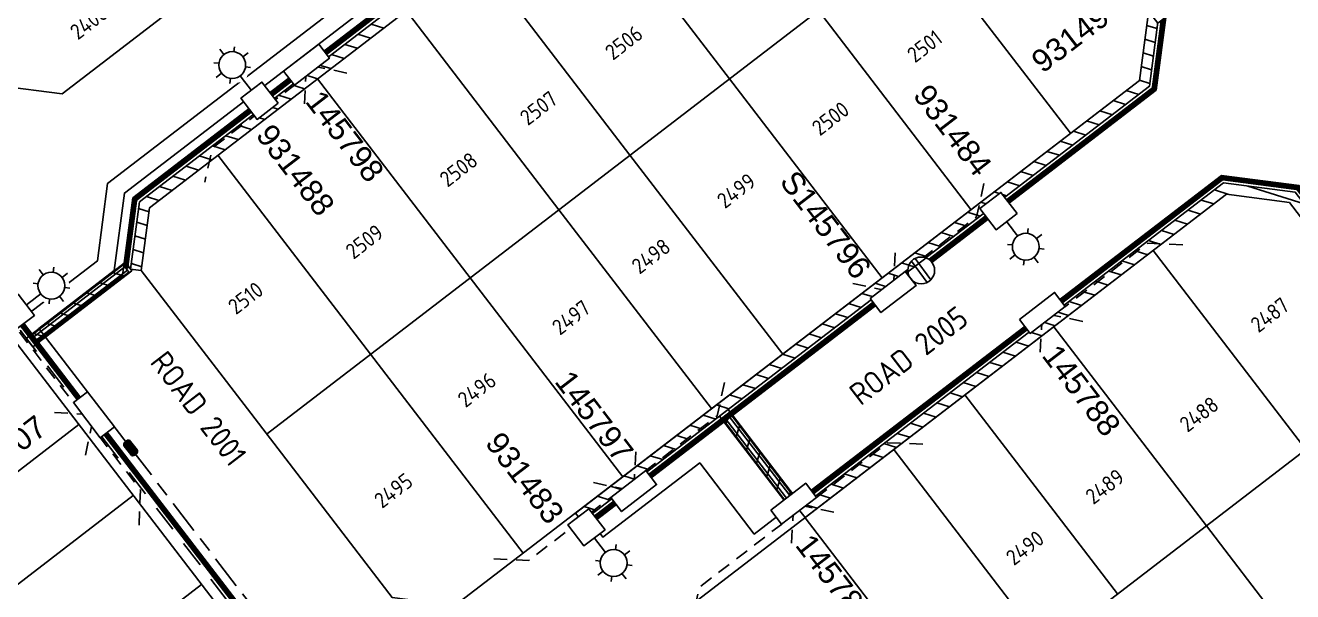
# Model space of a CAD drawing. Extents: x 296374 to 298792, y 6267790 to 6270844.
# Drawn here: x 298046.3 to 298187.8, y 6269837.8 to 6269901 of the extents above; entities that cross this region are included whole.
import ezdxf
from ezdxf.enums import TextEntityAlignment as Align

# ---------------------------------------------------------------- set-up
doc = ezdxf.new("R2010")
doc.units = 0
for name, pattern in [('Cable Exist UG', [8.2, 4, -1.2, 1.8, -1.2]), ('Dash', [5, 3, -2]), ('IE Trench LV', [6.5, 5, -1.5]), ('Trench-Service', [1.5, 1, -0.5])]:
    doc.linetypes.add(name, pattern=pattern)
for name, color, linetype in [('_User_Equip_Easement', 7, 'Continuous'), ('_User_Exist_HV', 7, 'Cable Exist UG'), ('_User_Exist_Trench', 7, 'Continuous'), ('_User_Roadnames', 7, 'Continuous'), ('_User_Wipeout', 6, 'Continuous'), ('_User_xref', 251, 'Continuous'), ('Duct_SP_NEW', 2, 'Continuous'), ('Equip_LV_NEW', 2, 'Continuous'), ('Equip_SP_HV_NEW', 2, 'Continuous'), ('Equip_SP_SL_NEW', 2, 'Continuous'), ('Mains_HV_NEW_U97', 2, 'Continuous'), ('Mains_LV_NEW_T84', 2, 'Continuous'), ('Mains_SL_NEW_R6', 2, 'Continuous'), ('Services_SP_NEW_UG', 7, 'Trench-Service'), ('SupportsUG_SP_LV_NEW', 2, 'Continuous'), ('SupportsUG_SP_LV_SL_NEW', 2, 'Continuous'), ('Trench_SP_NEW', 2, 'IE Trench LV'), ('UG_Details_SP_MISC', 7, 'Continuous'), ('X-Masterplan_LotLayout_P2$0$D-LO-Stage 24', 251, 'Continuous'), ('X-Masterplan_LotLayout_P2$0$D-RD-Stage24_BDY', 251, 'Continuous'), ('XR-600340-P4-CI-DESIGN (06032016)$0$GN-ANNO-TEXT-LOT24', 251, 'Continuous')]:
    doc.layers.add(name, color=color, linetype=linetype)
doc.styles.add('CDD_AN-ISOCP', font='isocp.shx')
doc.styles.add('POLE_LABEL', font='arial.ttf')
doc.styles.add('SL_LABEL', font='arial.ttf')
doc.styles.get("Standard").update_dxf_attribs({"font": 'arial.ttf'})
doc.styles.add('XR-600340-P4-CI-DESIGN (06032016)$0$CDD_AN-ISOCP', font='isocp.shx')
doc.linetypes.add('Cable 1', pattern='A,7,-3,["//",Standard,S=1.5,R=0,X=-2.1,Y=-0.7],-0.001', length=10.001)
doc.linetypes.add('Cable 4', pattern='A,5.25,-0.1,["o",Standard,S=2,R=0,X=1.2,Y=-0.7],-4', length=9.35)
doc.linetypes.add('Cable New UG', pattern='A,7,-0.25,["x",Standard,S=2,R=0,X=0.2,Y=-0.8],-2.1', length=9.35)
doc.linetypes.add('IE Trench HV', pattern='A,7,-0.2,["/",Standard,S=3,R=0,X=0.6,Y=-1.4],-2.5', length=9.7)
pattern_1 = [(162.4963, (298226.3864, 6269882.092), (-0.45837, -1.453435), [])]

# ---------------------------------------------------------------- blocks, each defined once
blk = doc.blocks.new('XR-600340-P4-CI-DESIGN (06032016)')
at = {"layer": 'XR-600340-P4-CI-DESIGN (06032016)$0$GN-ANNO-TEXT-LOT24', "linetype": 'ByBlock', "char_height": 1.75, "attachment_point": 5, "rotation": 37.4542, "style": 'XR-600340-P4-CI-DESIGN (06032016)$0$CDD_AN-ISOCP'}
for s, insert in [('2408', (298053.47, 6269901.36)), ('2506', (298113.17, 6269899.06)), ('2501', (298146.75, 6269898.66)), ('2507', (298103.65, 6269891.75)), ('2500', (298136.24, 6269890.59)), ('2508', (298094.72, 6269884.9)), ('2499', (298125.72, 6269882.53)), ('2509', (298084.21, 6269876.84)), ('2498', (298116.2, 6269875.22)), ('2497', (298107.28, 6269868.38)), ('2487', (298185.28, 6269868.67)), ('2496', (298096.76, 6269860.31)), ('2488', (298177.39, 6269857.58)), ('2489', (298166.87, 6269849.51)), ('2495', (298087.44, 6269849.06)), ('2490', (298157.95, 6269842.66))]:
    blk.add_mtext(s, dxfattribs=dict(at, insert=insert))
for insert, width in [((298062.34, 6269874.77), 5.7093), ((298070.94, 6269870.55), 6.3666)]:
    blk.add_mtext('2510', dxfattribs=dict(at, insert=insert, width=width))
blk = doc.blocks.new('X-Masterplan_LotLayout_P2')
at = {"layer": 'X-Masterplan_LotLayout_P2$0$D-LO-Stage 24'}
for p, q in [((298073.23, 6269855.33), (298157.65, 6269920.1)), ((298124.96, 6269895.02), (298107.91, 6269917.24)), ((298145.98, 6269911.15), (298163.03, 6269888.94)), ((298096.81, 6269908.72), (298113.85, 6269886.5)), ((298088.87, 6269902.63), (298105.92, 6269880.41)), ((298151.92, 6269880.42), (298134.88, 6269902.63)), ((298096, 6269872.8), (298078.96, 6269895.02)), ((298124.96, 6269895.02), (298142, 6269872.81)), ((298067.85, 6269886.5), (298084.89, 6269864.28)), ((298130.9, 6269864.29), (298113.85, 6269886.5)), ((298122.96, 6269858.2), (298105.92, 6269880.41)), ((298172.27, 6269875.86), (298189.31, 6269853.65)), ((298113.04, 6269850.59), (298096, 6269872.8)), ((298178.2, 6269845.12), (298161.16, 6269867.34)), ((298101.94, 6269842.07), (298084.89, 6269864.28)), ((298151.24, 6269859.73), (298168.29, 6269837.52)), ((298052.31, 6269856.43), (298030.1, 6269839.38)), ((298189.26, 6269853.6), (298139.33, 6269815.3)), ((298160.35, 6269831.43), (298143.31, 6269853.64)), ((298036.19, 6269831.45), (298058.4, 6269848.49)), ((298150.44, 6269823.82), (298133.39, 6269846.03)), ((298195.25, 6269822.91), (298178.2, 6269845.12)), ((298066.01, 6269838.58), (298043.79, 6269821.53))]:
    blk.add_line(p, q, dxfattribs=at)
at = {"layer": 'X-Masterplan_LotLayout_P2$0$D-RD-Stage24_BDY'}
for points in [[(298043.46, 6269894.25), (298043.46, 6269894.25), (298050.47, 6269893.33), (298126.9, 6269951.97), (298127.82, 6269958.98)], [(298036.18, 6269877.45), (298147.03, 6269732.98)]]:
    blk.add_lwpolyline(points, dxfattribs=at)
for points in [[(298071.14, 6269858.17), (298059.29, 6269873.62), (298060.21, 6269880.63), (298136.63, 6269939.27), (298143.65, 6269938.35), (298157.65, 6269920.1), (298171.65, 6269901.85), (298170.72, 6269894.84), (298094.3, 6269836.21), (298087.29, 6269837.13)], [(298187.47, 6269881.23), (298215.47, 6269844.73), (298214.55, 6269837.72), (298138.13, 6269779.08), (298131.11, 6269780.01), (298103.11, 6269816.5), (298104.04, 6269823.51), (298180.46, 6269882.15)]]:
    blk.add_lwpolyline(points, close=True, dxfattribs=at)
blk = doc.blocks.new('*U61')
for tag, flags, p in [('ACTUAL_STATUS', 9, (1.5, 0)), ('CONSTRUCTED_VOLTAGE', 9, (1.5, -0.2)), ('OPERATING_VOLTAGE', 9, (1.5, -0.6)), ('ORIENTATION', 9, (1.5, -0.8)), ('STATE', 9, (1.5, -1)), ('SWITCH_TYPE', 9, (1.5, -1.2)), ('NO_PHASES', 9, (1.5, -0.4)), ('USAGE', 9, (1.5, -1.4)), ('OWNED_BY', 9, (1.5, -1.8)), ('OPERATED_BY', 9, (1.5, -2)), ('TYPE', 9, (1.5, -2.6)), ('Z', 1, (1.5, -2.8)), ('NOTES', 9, (1.5, -1.6)), ('MAINTAINED_BY', 9, (1.5, -2.2)), ('NUMBER_OF_PHASES', 9, (1.5, -2.4))]:
    blk.add_attdef(tag, text='', height=0.2, dxfattribs=dict(flags=flags)).set_placement(p, align=Align.MIDDLE_LEFT)
blk.add_wipeout([(-9.86, 0.03), (-9.68, 0.08), (-9.51, 0.16), (-9.35, 0.26), (-9.21, 0.37), (-9.08, 0.51), (-8.96, 0.66), (-8.87, 0.82), (-8.8, 1), (-8.75, 1.18), (-8.72, 1.36), (-8.72, 1.55), (-8.74, 1.74), (-8.78, 1.92), (-8.85, 2.09), (-8.94, 2.26), (-9.05, 2.41), (-9.17, 2.55), (-9.32, 2.67), (-9.47, 2.78), (-9.64, 2.86), (-9.82, 2.92), (-10, 2.96), (-10.19, 2.97), (-10.38, 2.96), (-10.56, 2.93), (-10.74, 2.88), (-10.91, 2.8), (-11.07, 2.7), (-11.22, 2.58), (-11.35, 2.45), (-11.46, 2.3), (-11.55, 2.13), (-11.63, 1.96), (-11.68, 1.78), (-11.7, 1.59), (-11.7, 1.41), (-11.68, 1.22), (-11.64, 1.04), (-11.57, 0.86), (-11.49, 0.7), (-11.38, 0.54), (-11.25, 0.4), (-11.11, 0.28), (-10.95, 0.18), (-10.78, 0.1), (-10.6, 0.04), (-10.42, 0), (-10.23, -0.02), (-10.05, -0.01)])
for p, q in [((-9.65, 2.87), (-11.2, 0.35)), ((-9.23, 2.61), (-10.77, 0.09))]:
    blk.add_line(p, q)
blk.add_circle((-10.21, 1.48), 1.5)
blk = doc.blocks.new('HV_STJ_NEW')
blk.add_hatch(color=256).paths.add_polyline_path([(0.91, 0.13, 0.414214), (0.59, 0.45), (-0.59, 0.45, 0.414214), (-0.91, 0.13), (-0.91, -0.13, 0.414214), (-0.59, -0.45), (0.59, -0.45, 0.414214), (0.91, -0.13)])
blk.add_lwpolyline([(-0.91, 0.13), (-0.91, -0.13, 0.414214), (-0.59, -0.45), (0.59, -0.45, 0.414214), (0.91, -0.13), (0.91, 0.13, 0.414214), (0.59, 0.45), (-0.59, 0.45, 0.414214)], format="xyb", close=True)
for tag, flags, p in [('ORIENTATION', 9, (1.5, 0)), ('OWNED_BY', 9, (1.5, -0.8)), ('OPERATED_BY', 9, (1.5, -1)), ('TYPE', 9, (1.5, -1.4)), ('USAGE', 9, (1.5, -0.2)), ('LEGEND', 9, (1.5, -0.4)), ('NOTES', 9, (1.5, -0.6)), ('MAINTAINED_BY', 9, (1.5, -1.2)), ('OPERATING_VOLTAGE', 9, (1.5, -1.6)), ('CONSTRUCTED_VOLTAGE', 9, (1.5, -1.8)), ('Z', 1, (1.5, -2.2)), ('NUMBER_OF_PHASES', 9, (1.5, -2))]:
    blk.add_attdef(tag, text='', height=0.2, dxfattribs=dict(flags=flags)).set_placement(p, align=Align.MIDDLE_LEFT)
blk = doc.blocks.new('*U102')
blk.add_line((0, 0), (0, 0))
at = {"style": 'SL_LABEL', "flags": 9}
for tag, height, p in [('ASSET_NUM', 2.5, (2, 2)), ('STREET_CODE', 0.2, (0, -0.2))]:
    blk.add_attdef(tag, text='', height=height, dxfattribs=at).set_placement(p, align=Align.MIDDLE_LEFT)
at = {"flags": 1}
blk.add_attdef('Z', (0, 0), '', height=0.2, dxfattribs=at)
at = {"flags": 9}
for tag, p in [('CONSTRUCTED_VOLTAGE', (0, -0.4)), ('CONTROL_TYPE', (0, -0.6)), ('OPERATING_VOLTAGE', (0, -1.4)), ('LANTERN_PURPOSE', (0, -0.8)), ('LANTERN_TYPE', (0, -1)), ('NO_PHASES', (0, -1.2)), ('ORIENTATION', (0, -1.6)), ('OWNED_BY', (0, -1.8)), ('STATE', (0, -2)), ('CEXIST', (0, -2.4)), ('CNEW', (0, -2.6)), ('CNUMBER', (0, -2.8)), ('USAGE', (0, -2.2)), ('CREMOVE', (0, -3)), ('CREPLACE', (0, -3.2)), ('MAINTAINED_BY', (0, -9.86))]:
    blk.add_attdef(tag, text='', height=0.2, dxfattribs=at).set_placement(p, align=Align.MIDDLE_LEFT)
blk.add_wipeout([(0.91, -8.7), (-0.63, -8.07), (-1.56, -6.7), (-0.93, -5.17), (0.43, -4.12), (1.97, -4.86), (2.91, -6.23), (2.28, -7.76)])
for p, q in [((0, 0), (0.52, -4.98)), ((-0.93, -5.17), (-0.49, -5.52)), ((1.97, -4.86), (1.62, -5.3)), ((-0.82, -6.62), (-1.56, -6.7)), ((2.91, -6.23), (2.17, -6.31)), ((-0.63, -8.07), (-0.27, -7.63)), ((0.83, -7.96), (0.91, -8.7)), ((2.28, -7.76), (1.84, -7.41))]:
    blk.add_line(p, q)
blk.add_circle((0.67, -6.46), 1.5)
for tag, height, flags, p in [('LNUMBER', 2.5, 8, (1.2, -2.8)), ('LKINGHEIGHT', 0.2, 9, (0, -3.4)), ('LBRACKET', 0.2, 9, (0, -3.6)), ('LBRACKETVOCAB', 0.2, 9, (0, -3.8)), ('LCATEGORY', 0.2, 9, (0, -4)), ('LCHARGE1', 0.2, 9, (0, -4.2)), ('LCHARGE1PERCENT', 0.2, 9, (0, -4.4)), ('LCHARGE2', 0.2, 9, (0, -4.6)), ('LCHARGE2PERCENT', 0.2, 9, (0, -4.8)), ('LCHARGE3', 0.2, 9, (0, -5)), ('LCHARGE3PERCENT', 0.2, 9, (0, -5.2)), ('LEXIST', 0.2, 9, (0, -5.4)), ('LLAMP', 0.2, 9, (0, -5.6)), ('LLAMPVOCAB', 0.2, 9, (0, -5.8)), ('LMAST', 0.2, 9, (0, -6)), ('LMASTVOCAB', 0.2, 9, (0, -6.2)), ('LNEW', 0.2, 9, (0, -6.4)), ('LANTNUMBER', 0.2, 9, (0, -6.6)), ('LOUTREACH', 0.2, 9, (0, -7)), ('LOUTREACHVOCAB', 0.2, 9, (0, -7.2)), ('LRATECODE', 0.2, 9, (0, -7.4)), ('LREMOVE', 0.2, 9, (0, -7.6)), ('LREPLACE', 0.2, 9, (0, -7.8)), ('LTYPE', 0.2, 9, (0, -8)), ('LTYPEVOCAB', 0.2, 9, (0, -8.2)), ('LEGEND', 0.2, 9, (0, -8.4)), ('SUBURB', 0.2, 9, (0, -8.6)), ('STREETNAME', 0.2, 9, (0, -8.8)), ('LOCATION', 0.2, 9, (0, -9)), ('NOTES', 0.2, 9, (0, -9.2))]:
    blk.add_attdef(tag, text='', height=height, dxfattribs=dict(flags=flags)).set_placement(p, align=Align.MIDDLE_LEFT)
blk.add_attdef('OPERATED_BY', (0, -9.61), '', height=0.2, dxfattribs=at)
blk = doc.blocks.new('PILLAR_NEW')
for tag, height, flags, p in [('ASSET_NUM', 2.5, 8, (2, 4)), ('STREET_CODE', 0.2, 9, (1.5, 2))]:
    blk.add_attdef(tag, text='', height=height, dxfattribs=dict(flags=flags)).set_placement(p, align=Align.MIDDLE_LEFT)
blk.add_wipeout([(-2.47, 0.99), (2.47, 0.99), (2.47, -0.99), (-2.47, -0.99)])
at = {"lineweight": -3}
blk.add_lwpolyline([(-2.47, 0.99), (2.47, 0.99), (2.47, -0.99), (-2.47, -0.99)], close=True, dxfattribs=at)
for tag, flags, p in [('OWNED_BY', 9, (1.5, 1.8)), ('OPERATED_BY', 9, (1.5, 1.6)), ('MAINTAINED_BY', 9, (1.5, 1.4)), ('STATE', 9, (1.5, 1.2)), ('SUPPORT_TYPE', 9, (1.5, 1)), ('SUBURB', 9, (1.5, 0.2)), ('STREETNAME', 9, (1.5, 0)), ('USAGE', 9, (1.5, 0.8)), ('LEGEND', 9, (1.5, 0.6)), ('PARENT', 9, (1.5, 0.4)), ('Z', 1, (1.5, -0.6)), ('LOCATION', 9, (1.5, -0.2)), ('NOTES', 9, (1.5, -0.4))]:
    blk.add_attdef(tag, text='', height=0.2, dxfattribs=dict(flags=flags)).set_placement(p, align=Align.MIDDLE_LEFT)
blk = doc.blocks.new('COLUMN_NEW')
for tag, flags, p in [('Z', 1, (1.5, -2.8)), ('NOTES', 9, (1.5, -2.4)), ('LABEL_ALIGNMENT', 9, (1.5, -2.6))]:
    blk.add_attdef(tag, text='', height=0.2, dxfattribs=dict(flags=flags)).set_placement(p, align=Align.MIDDLE_LEFT)
blk.add_wipeout([(-1.485, -1.485), (1.485, -1.485), (1.485, 1.485), (-1.485, 1.485)])
at = {"lineweight": -3}
blk.add_lwpolyline([(-1.485, -1.485), (1.485, -1.485), (1.485, 1.485), (-1.485, 1.485)], close=True, dxfattribs=at)
for tag, height, flags, p in [('ASSET_NUM', 2.5, 8, (2, 2)), ('STREET_CODE', 0.2, 9, (1.5, 0)), ('OWNED_BY', 0.2, 9, (1.5, -0.4)), ('OPERATED_BY', 0.2, 9, (1.5, -0.6)), ('STATE', 0.2, 9, (1.5, -1)), ('COLUMN_TYPE', 0.2, 9, (1.5, -0.2)), ('USAGE', 0.2, 9, (1.5, -1.2)), ('MAINTAINED_BY', 0.2, 9, (1.5, -0.8)), ('LEGEND', 0.2, 9, (1.5, -1.4)), ('SUBURB', 0.2, 9, (1.5, -1.8)), ('STREETNAME', 0.2, 9, (1.5, -2)), ('PARENT', 0.2, 9, (1.5, -1.6)), ('LOCATION', 0.2, 9, (1.5, -2.2))]:
    blk.add_attdef(tag, text='', height=height, dxfattribs=dict(flags=flags)).set_placement(p, align=Align.MIDDLE_LEFT)
at = {"style": 'POLE_LABEL', "flags": 9}
blk.add_attdef('STRUCTURE_PLANT_NUMBER', text='', height=0.2, dxfattribs=at).set_placement((1.5, 0.242), align=Align.MIDDLE_LEFT)

msp = doc.modelspace()

# ---------------------------------------------------------------- hatches: boundary and pattern name
at = {"layer": '_User_Equip_Easement'}
h = msp.add_hatch(dxfattribs=at)
h.set_pattern_fill('ANSI31', color=256, scale=0.48, angle=80)
h.set_pattern_definition(pattern_1)
h.paths.add_polyline_path([(298180.12745, 6269883.40397), (298132.66113, 6269846.98593), (298133.39159, 6269846.03388), (298180.46301, 6269882.14942), (298187.47354, 6269881.22612), (298215.4748, 6269844.73051), (298214.5515, 6269837.71998), (298138.13043, 6269779.08118), (298138.12516, 6269779.08188), (298131.11463, 6269780.00517), (298123.61831, 6269789.77538), (298122.66625, 6269789.04492), (298130.46514, 6269778.88035), (298138.46657, 6269777.82655), (298215.67632, 6269837.07052), (298216.72943, 6269845.06662), (298188.12299, 6269882.35094)])
h = msp.add_hatch(dxfattribs=at)
h.set_pattern_fill('ANSI31', color=256, scale=0.48, angle=169.9977654)
h.set_pattern_definition([(252.4972, (298175.2862, 6269743.7049), (1.453442, -0.458346), [])])
h.paths.add_polyline_path([(298123.85289, 6269857.35956), (298132.13137, 6269846.56883), (298133.08343, 6269847.2993), (298124.80494, 6269858.09003)])

# ---------------------------------------------------------------- linework, layer by layer
at = {"layer": '_User_Equip_Easement', "linetype": 'Continuous', "flags": 128}
msp.add_lwpolyline([(298123.85289, 6269857.35956), (298132.13179, 6269846.56915), (298133.08385, 6269847.29962), (298124.80494, 6269858.09003)], close=True, dxfattribs=at)
at = {"layer": '_User_Exist_HV', "lineweight": -3, "ltscale": 0.95, "flags": 128}
msp.add_lwpolyline([(298058.10195, 6269853.81003), (298111.66325, 6269784.00009)], dxfattribs=at)
at = {"layer": '_User_Exist_Trench', "lineweight": -3, "const_width": 0.5, "flags": 128}
msp.add_lwpolyline([(298022.11619, 6269898.57716), (298165.2434, 6269712.03144), (298164.22816, 6269704.32277)], dxfattribs=at)
at = {"layer": 'Duct_SP_NEW', "lineweight": -3}
for p, q in [((298057.28334, 6269874.25888), (298046.92123, 6269866.30855)), ((298057.28334, 6269874.25888), (298057.59987, 6269873.84632)), ((298057.91641, 6269873.43376), (298057.59987, 6269873.84632)), ((298057.91641, 6269873.43376), (298047.5543, 6269865.48344)), ((298046.92123, 6269866.30855), (298047.23776, 6269865.89599)), ((298047.5543, 6269865.48344), (298047.23776, 6269865.89599)), ((298124.21589, 6269857.0179), (298124.62844, 6269857.33443)), ((298124.21589, 6269857.0179), (298131.85006, 6269847.06784)), ((298125.041, 6269857.65097), (298124.62844, 6269857.33443)), ((298125.041, 6269857.65097), (298132.67518, 6269847.70092)), ((298131.85006, 6269847.06784), (298132.26262, 6269847.38438)), ((298132.67518, 6269847.70092), (298132.26262, 6269847.38438))]:
    msp.add_line(p, q, dxfattribs=at)
at = {"layer": 'Mains_HV_NEW_U97', "linetype": 'Cable 1', "lineweight": -3, "ltscale": 0.95, "flags": 128}
for points in [[(298038.34648, 6269879.55996), (298046.64076, 6269868.74826), (298054.38221, 6269874.68789), (298055.52185, 6269883.34108), (298135.23449, 6269944.5006), (298146.35169, 6269943.03644), (298159.11957, 6269926.39535), (298153.43086, 6269919.28754)], [(298058.10195, 6269853.81003), (298047.85815, 6269867.16145), (298056.25692, 6269873.6054), (298057.39656, 6269882.2586), (298135.79467, 6269942.40955), (298145.26921, 6269941.16174), (298156.76602, 6269926.1773), (298153.43086, 6269919.28754)]]:
    msp.add_lwpolyline(points, dxfattribs=at)
at = {"layer": 'Mains_LV_NEW_T84', "linetype": 'Cable New UG', "lineweight": -3, "flags": 128}
for points in [[(298153.43086, 6269919.28754), (298160.83549, 6269922.51611), (298167.46008, 6269913.88191), (298167.25068, 6269910.86927), (298173.73779, 6269902.41426), (298172.59815, 6269893.76106), (298143.22042, 6269871.221)], [(298077.73857, 6269896.60558), (298106.69704, 6269918.82397)], [(298053.99739, 6269857.51743), (298047.67368, 6269865.75949), (298057.19427, 6269873.06416), (298058.33391, 6269881.71736), (298077.73857, 6269896.60558)], [(298207.57329, 6269829.8451), (298216.4262, 6269836.63749), (298217.56584, 6269845.29069), (298188.55602, 6269883.10082), (298179.90339, 6269884.24039), (298159.94257, 6269868.92596)], [(298143.22042, 6269871.221), (298114.26194, 6269849.00261)], [(298132.12149, 6269847.58024), (298159.88701, 6269868.88333)], [(298073.78089, 6269831.73249), (298059.98674, 6269849.71117), (298053.99739, 6269857.51743)], [(298132.12149, 6269847.58024), (298127.72235, 6269844.20317), (298121.63424, 6269852.13815), (298110.83273, 6269843.85069), (298109.61528, 6269845.43746), (298114.26194, 6269849.00261)]]:
    msp.add_lwpolyline(points, dxfattribs=at)
at = {"layer": 'Mains_SL_NEW_R6', "linetype": 'Cable 4', "flags": 128}
for points, elevation in [([(298077.73857, 6269896.60558), (298072.48646, 6269892.57591)], 0), ([(298053.99739, 6269857.51743), (298045.27528, 6269868.88544)], -0.00237), ([(298114.26194, 6269849.00261), (298108.98162, 6269844.95128)], 0)]:
    msp.add_lwpolyline(points, dxfattribs=dict(at, elevation=elevation))
msp.add_lwpolyline([(298154.99284, 6269880.25339), (298143.22042, 6269871.221)], dxfattribs=at)
at = {"layer": 'Services_SP_NEW_UG', "linetype": 'Dash', "lineweight": -3, "ltscale": 0.5, "flags": 128}
for points in [[(298077.73857, 6269896.60558), (298076.37758, 6269894.31354), (298067.23384, 6269887.29801), (298066.37551, 6269883.48838)], [(298175.55585, 6269876.50357), (298171.65389, 6269876.66086), (298162.45462, 6269869.60272), (298159.88836, 6269868.88158)], [(298146.54137, 6269854.24318), (298142.63942, 6269854.40047), (298134.68575, 6269848.29802), (298132.11949, 6269847.57688)], [(298132.11949, 6269847.57688), (298130.75851, 6269845.28484), (298121.61476, 6269838.2693), (298120.75643, 6269834.45967)]]:
    msp.add_lwpolyline(points, dxfattribs=at)
at = {"layer": 'Services_SP_NEW_UG', "linetype": 'Dash', "lineweight": -3, "ltscale": 0.5, "elevation": 0, "flags": 128}
for points in [[(298082.24316, 6269895.66284), (298077.73857, 6269896.60558), (298077.48286, 6269892.0105)], [(298143.22042, 6269871.221), (298144.5814, 6269873.51304), (298152.53507, 6269879.61548), (298153.3934, 6269883.42512)], [(298138.71583, 6269872.16373), (298143.22042, 6269871.221), (298143.47612, 6269875.81607)], [(298164.39295, 6269867.93884), (298159.88836, 6269868.88158), (298159.63266, 6269864.2865)], [(298059.04401, 6269845.20658), (298059.20129, 6269849.10854), (298054.71853, 6269854.95117), (298053.99739, 6269857.51743), (298051.70535, 6269858.87842), (298045.50547, 6269866.95908), (298041.69584, 6269867.81741)], [(298114.26194, 6269849.00261), (298115.62293, 6269851.29465), (298123.57659, 6269857.3971), (298124.43493, 6269861.20673)], [(298053.05465, 6269853.01284), (298053.99739, 6269857.51743), (298049.40232, 6269857.77314)], [(298109.75735, 6269849.94535), (298114.26194, 6269849.00261), (298114.51765, 6269853.59768)], [(298098.64999, 6269841.42322), (298102.55195, 6269841.26594), (298111.69569, 6269848.28147), (298114.26194, 6269849.00261)], [(298136.62409, 6269846.63414), (298132.11949, 6269847.57688), (298131.86379, 6269842.98181)]]:
    msp.add_lwpolyline(points, dxfattribs=at)
at = {"layer": 'Trench_SP_NEW', "linetype": 'IE Trench HV', "lineweight": -3, "const_width": 0.5, "flags": 128}
msp.add_lwpolyline([(298057.59987, 6269873.84632), (298058.61512, 6269881.55499), (298136.15879, 6269941.05037), (298144.56559, 6269939.94318), (298157.82621, 6269922.65987)], dxfattribs=at)
at = {"layer": 'Trench_SP_NEW', "linetype": 'IE Trench LV', "const_width": 0.5, "flags": 128}
for points in [[(298157.82621, 6269922.65987), (298173.42413, 6269902.33022), (298172.31694, 6269893.92343), (298114.07933, 6269849.24062)], [(298132.30206, 6269847.33882), (298160.0696, 6269868.6453), (298179.98685, 6269883.92681), (298188.39365, 6269882.81962), (298202.82291, 6269864.01313)], [(298114.07933, 6269849.24062), (298108.79894, 6269845.18938)]]:
    msp.add_lwpolyline(points, dxfattribs=at)
at = {"layer": 'UG_Details_SP_MISC', "lineweight": -3}
for p, q in [((298047.09167, 6269866.08641), (298057.45378, 6269874.03674)), ((298057.45378, 6269874.03674), (298057.45378, 6269874.03674)), ((298057.45378, 6269874.03674), (298057.59987, 6269873.84632)), ((298057.45378, 6269874.03674), (298057.59987, 6269873.84632)), ((298057.74597, 6269873.65591), (298057.59987, 6269873.84632)), ((298057.74597, 6269873.65591), (298057.59987, 6269873.84632)), ((298047.38385, 6269865.70558), (298057.74597, 6269873.65591)), ((298057.74597, 6269873.65591), (298057.74597, 6269873.65591)), ((298047.09167, 6269866.08641), (298047.23776, 6269865.89599)), ((298047.38385, 6269865.70558), (298047.23776, 6269865.89599)), ((298124.43803, 6269857.18834), (298124.62844, 6269857.33443)), ((298124.43803, 6269857.18834), (298124.62844, 6269857.33443)), ((298132.07221, 6269847.23829), (298124.43803, 6269857.18834)), ((298124.43803, 6269857.18834), (298124.43803, 6269857.18834)), ((298124.81886, 6269857.48053), (298124.62844, 6269857.33443)), ((298124.81886, 6269857.48053), (298124.62844, 6269857.33443)), ((298132.45303, 6269847.53047), (298124.81886, 6269857.48053)), ((298124.81886, 6269857.48053), (298124.81886, 6269857.48053)), ((298132.07221, 6269847.23829), (298132.26262, 6269847.38438)), ((298132.45303, 6269847.53047), (298132.26262, 6269847.38438))]:
    msp.add_line(p, q, dxfattribs=at)

# ---------------------------------------------------------------- block references
at = {"layer": '_User_xref', "color": 7}
msp.add_blockref('X-Masterplan_LotLayout_P2', (0, 0), dxfattribs=at)
at = {"layer": '_User_xref', "color": 6, "lineweight": -3}
msp.add_blockref('XR-600340-P4-CI-DESIGN (06032016)', (0, 0), dxfattribs=at)
at = {"layer": 'Equip_SP_HV_NEW', "linetype": 'Continuous', "rotation": 307.4970267512784}
msp.add_blockref('HV_STJ_NEW', (298058.10195, 6269853.81003), dxfattribs=at)

# ---------------------------------------------------------------- next in the draw order: block references
at = {"layer": 'Equip_LV_NEW', "lineweight": -3, "rotation": 68.18222714140482}
msp.add_blockref('*U61', (298151.52722, 6269882.55459, 0), dxfattribs=at)
at = {"layer": 'Equip_SP_SL_NEW', "linetype": 'Cable New UG', "lineweight": -3, "extrusion": (6.91748e-08, 9.25798e-08, 1), "rotation": 211.5485845953489}
msp.add_blockref('*U102', (298073.39042, 6269891.39773, 0.60083), dxfattribs=at)
at = {"layer": 'Equip_SP_SL_NEW', "linetype": 'Cable New UG', "lineweight": -3, "extrusion": (-6.91748e-08, -9.25798e-08, 1), "rotation": 31.54858459534899}
for p in [(298154.08889, 6269881.43156, -0.60134), (298108.07767, 6269846.12946, -0.60134)]:
    msp.add_blockref('*U102', p, dxfattribs=at)
at = {"layer": 'Equip_SP_SL_NEW', "linetype": 'Cable New UG', "lineweight": -3, "extrusion": (4.86337e-08, -6.3387e-08, 1), "rotation": 121.5485877954412}
msp.add_blockref('*U102', (298044.09711, 6269867.98149, -0.38319), dxfattribs=at)

# ---------------------------------------------------------------- next in the draw order: wipeouts: each hides what was drawn before it
at = {"color": 6}
msp.add_wipeout([(298061.63973, 6269877.61167), (298059.73734, 6269873.86444), (298061.64546, 6269872.16778), (298068.82849, 6269877.27801), (298065.92308, 6269880.36155), (298064.29516, 6269879.85181)], dxfattribs=at).dxf.layer = '_User_Wipeout'

# ---------------------------------------------------------------- next in the draw order: hatches: boundary and pattern name
at = {"layer": '_User_Equip_Easement'}
h = msp.add_hatch(dxfattribs=at)
h.set_pattern_fill('ANSI31', color=256, scale=0.48, angle=80)
h.set_pattern_definition(pattern_1)
h.paths.add_polyline_path([(298136.29881, 6269940.52761), (298059.08629, 6269881.28152), (298058.09565, 6269873.78148), (298059.28532, 6269873.62435), (298060.2109, 6269880.6319), (298136.63495, 6269939.27298), (298143.64297, 6269938.35001), (298171.64674, 6269901.85407), (298170.72344, 6269894.84354), (298107.76412, 6269846.53801), (298108.49459, 6269845.58595), (298171.84826, 6269894.19405), (298172.90137, 6269902.19021), (298144.29243, 6269939.47484)])
h = msp.add_hatch(dxfattribs=at)
h.set_pattern_fill('ANSI31', color=256, scale=0.48, angle=80)
h.set_pattern_definition([(162.4995, (297943.308, 6269822.6743), (-0.45829, -1.45346), [])])
h.paths.add_polyline_path([(298057.51536, 6269874.53775), (298046.44627, 6269866.04496), (298047.17678, 6269865.09293), (298058.24586, 6269873.58572)])

# ---------------------------------------------------------------- next in the draw order: linework, layer by layer
at = {"layer": '_User_Equip_Easement', "linetype": 'Continuous', "flags": 128}
for points in [[(298108.49459, 6269845.58595), (298171.84826, 6269894.19405), (298172.90137, 6269902.19021), (298144.29243, 6269939.47484), (298136.29881, 6269940.52761), (298059.08629, 6269881.28152), (298058.09565, 6269873.78148), (298059.28532, 6269873.62435), (298060.2109, 6269880.6319), (298136.63495, 6269939.27298), (298143.64297, 6269938.35001), (298171.64674, 6269901.85407), (298170.72344, 6269894.84354), (298107.76412, 6269846.53801), (298108.49459, 6269845.58595)], [(298180.46301, 6269882.14942), (298187.47354, 6269881.22612), (298201.47393, 6269862.9786), (298215.4748, 6269844.73051), (298214.5515, 6269837.71998), (298138.13043, 6269779.08118), (298131.11463, 6269780.00517), (298123.61831, 6269789.77538), (298122.66625, 6269789.04492), (298130.46514, 6269778.88035), (298138.46657, 6269777.82655), (298215.67632, 6269837.07052), (298216.72943, 6269845.06662), (298188.12299, 6269882.35094), (298180.12745, 6269883.40397), (298132.66113, 6269846.98593), (298133.39159, 6269846.03388), (298180.46356, 6269882.14934)]]:
    msp.add_lwpolyline(points, dxfattribs=at)
at = {"layer": '_User_Equip_Easement', "linetype": 'Dash', "flags": 128}
msp.add_lwpolyline([(298163.73244, 6269704.38806), (298164.72064, 6269711.89139), (298031.65008, 6269885.32971)], dxfattribs=at)
at = {"layer": '_User_Equip_Easement', "linetype": 'Continuous', "flags": 128}
msp.add_lwpolyline([(298057.51536, 6269874.53775), (298046.4466, 6269866.04454), (298047.1771, 6269865.09251), (298058.24586, 6269873.58572)], close=True, dxfattribs=at)

# ---------------------------------------------------------------- next in the draw order: block references
at = {"layer": 'SupportsUG_SP_LV_NEW', "lineweight": -3, "extrusion": (1.9461e-09, -2.53646e-09, 1)}
ref = msp.add_blockref('PILLAR_NEW', (298077.73857, 6269896.60558, -0.01532), dxfattribs=dict(at, rotation=37.49722231136185))
ref.add_attrib('ASSET_NUM', '145798', dxfattribs={"layer": '0', "height": 2.5, "rotation": 307.4972224}).set_placement((298078.49176, 6269893.23599, -0.01532), align=Align.MIDDLE_LEFT)
ref = msp.add_blockref('PILLAR_NEW', (298143.22042, 6269871.221, -0.01532), dxfattribs=dict(at, rotation=37.49722231136185))
ref.add_attrib('ASSET_NUM', 'S145796', dxfattribs={"layer": '0', "height": 2.5, "rotation": 307.4972224}).set_placement((298131.44975, 6269884.28182, -0.01532), align=Align.MIDDLE_LEFT)
ref = msp.add_blockref('PILLAR_NEW', (298159.88836, 6269868.88158, -0.01532), dxfattribs=dict(at, rotation=37.49722231136185))
ref.add_attrib('ASSET_NUM', '145788', dxfattribs={"layer": '0', "height": 2.5, "rotation": 307.4972224}).set_placement((298160.7248, 6269864.86613, -0.01532), align=Align.MIDDLE_LEFT)
ref = msp.add_blockref('PILLAR_NEW', (298114.26194, 6269849.00261, -0.01532), dxfattribs=dict(at, rotation=37.49722231136185))
ref.add_attrib('ASSET_NUM', '145797', dxfattribs={"layer": '0', "height": 2.5, "rotation": 307.4972224}).set_placement((298106.32904, 6269861.97172, -0.01532), align=Align.MIDDLE_LEFT)
at = {"layer": 'SupportsUG_SP_LV_NEW', "lineweight": -3, "extrusion": (-2.53646e-09, -1.9461e-09, 1)}
ref = msp.add_blockref('PILLAR_NEW', (298053.99739, 6269857.51743, -0.01532), dxfattribs=dict(at, rotation=307.4972223110017))
ref.add_attrib('ASSET_NUM', '145807', dxfattribs={"layer": '0', "height": 2.5, "rotation": 37.4972223}).set_placement((298038.97432, 6269849.53827, -0.01532), align=Align.MIDDLE_LEFT)
at = {"layer": 'SupportsUG_SP_LV_NEW', "lineweight": -3, "extrusion": (1.9461e-09, -2.53646e-09, 1)}
ref = msp.add_blockref('PILLAR_NEW', (298132.11949, 6269847.57688, -0.01532), dxfattribs=dict(at, rotation=37.49722231136185))
ref.add_attrib('ASSET_NUM', '145787', dxfattribs={"layer": '0', "height": 2.5, "rotation": 307.4972224}).set_placement((298133.19133, 6269843.70628, -0.01532), align=Align.MIDDLE_LEFT)
at = {"layer": 'SupportsUG_SP_LV_SL_NEW', "extrusion": (4.84694e-08, -6.31728e-08, 1)}
ref = msp.add_blockref('COLUMN_NEW', (298173.05089, 6269903.30953, -0.38164), dxfattribs=dict(at, rotation=37.49722559744264))
ref.add_attrib('ASSET_NUM', '931497', dxfattribs={"layer": '0', "extrusion": (4.84694e-08, -6.31728e-08, 1), "height": 2.5, "rotation": 37.4972256}).set_placement((298159.15094, 6269896.54994, -0.38164), align=Align.MIDDLE_LEFT)

# ---------------------------------------------------------------- next in the draw order: texts
at = {"layer": '_User_Roadnames', "insert": (298062.14017, 6269864.88271), "char_height": 2.5, "width": 20.9219015, "attachment_point": 1, "rotation": 307.4972198, "style": 'CDD_AN-ISOCP', "bg_fill": 3, "box_fill_scale": 1.2, "bg_fill_color": 256, "bg_fill_transparency": 0}
msp.add_mtext('ROAD 2001', dxfattribs=at)

# ---------------------------------------------------------------- next in the draw order: block references
at = {"layer": 'SupportsUG_SP_LV_SL_NEW', "extrusion": (6.89606e-08, 9.24155e-08, 1)}
ref = msp.add_blockref('COLUMN_NEW', (298072.48646, 6269892.57591, 0.59999), dxfattribs=dict(at, rotation=127.4972223973504))
ref.add_attrib('ASSET_NUM', '931488', dxfattribs={"layer": '0', "extrusion": (6.89606e-08, 9.24155e-08, 1), "height": 2.5, "rotation": 307.4972224}).set_placement((298072.97342, 6269889.46824, 0.59999), align=Align.MIDDLE_LEFT)
ref = msp.add_blockref('COLUMN_NEW', (298154.99284, 6269880.25339, 0.6), dxfattribs=dict(at, rotation=127.4972223973504))
ref.add_attrib('ASSET_NUM', '931484', dxfattribs={"layer": '0', "extrusion": (6.89606e-08, 9.24155e-08, 1), "height": 2.5, "rotation": 307.4972224}).set_placement((298146.34353, 6269893.91463, 0.6), align=Align.MIDDLE_LEFT)
at = {"layer": 'SupportsUG_SP_LV_SL_NEW', "extrusion": (4.84694e-08, -6.31728e-08, 1)}
ref = msp.add_blockref('COLUMN_NEW', (298045.27528, 6269868.88544, -0.38164), dxfattribs=dict(at, rotation=37.49722559744264))
ref.add_attrib('ASSET_NUM', '931500', dxfattribs={"layer": '0', "extrusion": (4.84694e-08, -6.31728e-08, 1), "height": 2.5, "rotation": 37.4972256}).set_placement((298031.26663, 6269861.07128, -0.38164), align=Align.MIDDLE_LEFT)
at = {"layer": 'SupportsUG_SP_LV_SL_NEW', "extrusion": (6.89606e-08, 9.24155e-08, 1)}
ref = msp.add_blockref('COLUMN_NEW', (298108.98162, 6269844.95128, 0.59999), dxfattribs=dict(at, rotation=127.4972223973504))
ref.add_attrib('ASSET_NUM', '931483', dxfattribs={"layer": '0', "extrusion": (6.89606e-08, 9.24155e-08, 1), "height": 2.5, "rotation": 307.4972224}).set_placement((298098.57423, 6269855.09527, 0.59999), align=Align.MIDDLE_LEFT)

# ---------------------------------------------------------------- next in the draw order: texts
at = {"layer": '_User_Roadnames', "insert": (298138.07839, 6269860.42441), "char_height": 2.5, "width": 20.7538705, "attachment_point": 1, "rotation": 37.4972198, "style": 'CDD_AN-ISOCP', "bg_fill": 3, "box_fill_scale": 1.2, "bg_fill_color": 256, "bg_fill_transparency": 0}
msp.add_mtext('ROAD 2005', dxfattribs=at)

doc.saveas('drawing.dxf')
